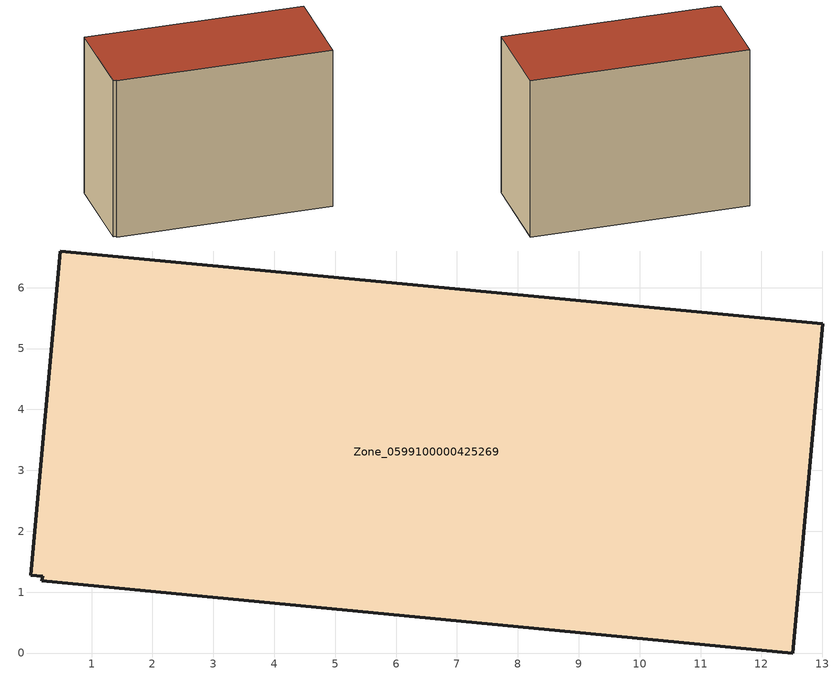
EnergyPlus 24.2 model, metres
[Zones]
Zone_0599100000425269
 floor ground (C_G): 0.48,6.6 13,5.4 12.52,0 0.18,1.19 0.2,1.26 0.01,1.27 z0
 wall outside (C_F): 12.52,0 13,5.4 0.48,6.6 0.01,1.27 0.2,1.26 0.18,1.19 12.52,0 z0:9.71
 roof outside (C_R): 13,5.4 0.48,6.6 0.01,1.27 0.2,1.26 0.18,1.19 12.52,0 z9.71
[BUILDING]
Pand.0599100000425269: North Axis=0; Terrain=City; Loads Convergence Tolerance Value=0.04; Temperature Convergence Tolerance Value=0.4; Solar Distribution=FullExterior; Maximum Number of Warmup Days=25; Minimum Number of Warmup Days=1
[Site:Location]
Rotterdam.The.Hague.AP_ZH_NLD Design_Conditions: Latitude=51.96; Longitude=4.45; Time Zone=1; Elevation=-4.5
[SITE:GROUNDTEMPERATURE:BUILDINGSURFACE]
18, 18, 18, 18, 18, 18, 18, 18, 18, 18, 18, 18
[MATERIAL] Thermal Absorptance=0.9; Solar Absorptance=0.7; Visible Absorptance=0.7
Name | Roughness | Thickness | Conductivity | Density | Specific Heat
G.TI.2006-2014 | MediumSmooth | 0.15 | 0.06 | 540 | 1210
F.TI.2006-2014 | Rough | 0.3 | 0.12 | 1920 | 840
R.TI.2006-2014 | MediumRough | 0.2 | 0.08 | 1500 | 1000
[CONSTRUCTION]
C_G: G.TI.2006-2014
C_F: F.TI.2006-2014
C_R: R.TI.2006-2014
[ZONE]
Zone_0599100000425269: Type=1; Multiplier=1; Ceiling Height=Autocalculate; Volume=Autocalculate; Floor Area=autocalculate; Part of Total Floor Area=Yes
[ZONEINFILTRATION:DESIGNFLOWRATE]
Infil_Zone_0599100000425269: Zone or ZoneList or Space or SpaceList=Zone_0599100000425269; Schedule=AlwaysOn; Design Flow Rate Calculation Method=Flow/Area; Flow Rate per Floor Area=0.0015; Constant Term Coefficient=1; Temperature Term Coefficient=0; Velocity Term Coefficient=0; Velocity Squared Term Coefficient=0
[HVACTEMPLATE:ZONE:IDEALLOADSAIRSYSTEM]
Zone_0599100000425269: Maximum Heating Supply Air Temperature=50; Minimum Cooling Supply Air Temperature=13; Maximum Heating Supply Air Humidity Ratio=0.0156; Minimum Cooling Supply Air Humidity Ratio=0.0077; Heating Limit=NoLimit; Cooling Limit=NoLimit; Dehumidification Control Type=ConstantSensibleHeatRatio; Cooling Sensible Heat Ratio=0.7; Dehumidification Setpoint=60; Humidification Control Type=None; Humidification Setpoint=30; Outdoor Air Method=None; Outdoor Air Flow Rate per Person=0.00944; Outdoor Air Flow Rate per Zone Floor Area=0; Outdoor Air Flow Rate per Zone=0; Demand Controlled Ventilation Type=None; Outdoor Air Economizer Type=NoEconomizer; Heat Recovery Type=None; Sensible Heat Recovery Effectiveness=0.7; Latent Heat Recovery Effectiveness=0.65
[ZONECONTROL:THERMOSTAT]
ThermostatControl_Zone_0599100000425269: Zone or ZoneList=Zone_0599100000425269; Control Type Schedule=DualSetpointControlType; Control 1=Thermostat_Zone_0599100000425269; Temperature Difference Between Cutout And Setpoint=0
[THERMOSTATSETPOINT:DUALSETPOINT]
Thermostat_Zone_0599100000425269: Heating Setpoint Temperature Schedule=HeatingSetpoint_Zone_0599100000425269; Cooling Setpoint Temperature Schedule=CoolingSetpoint_Zone_0599100000425269
[SCHEDULE:COMPACT]
HeatingSetpoint_Zone_0599100000425269: Through: 12/31, For: AllDays, Until: 24:00, 21
CoolingSetpoint_Zone_0599100000425269: Through: 12/31, For: AllDays, Until: 24:00, 24
DualSetpointControlType: Through: 12/31, For: AllDays, Until: 24:00, 4
AlwaysOn: Through: 12/31, For: AllDays, Until: 24:00, 1
